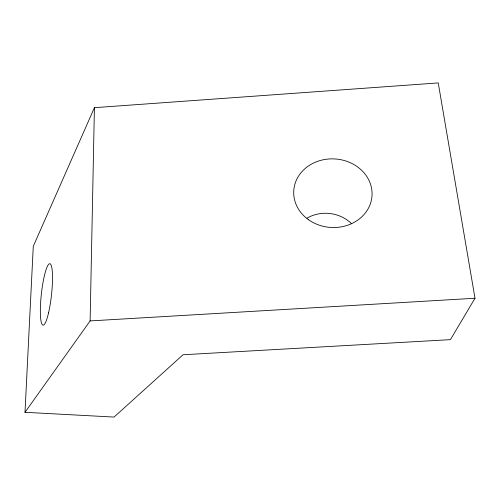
<?xml version="1.0" encoding="UTF-8"?>
<svg xmlns="http://www.w3.org/2000/svg" width="500" height="500" viewBox="0 0 500 500"><rect width="100%" height="100%" fill="white"/><g stroke="black" fill="none" stroke-linecap="round" stroke-linejoin="round"><path stroke-width="0.75" d="M25 412.3L90.119 320.919L94.419 107.675L438.237 82.925L475 298.25L450.425 339.65L183.038 354.756L114.05 417.075L25 412.3L33.281 246.287L94.419 107.675M90.119 320.919L475 298.25M307.031 218.119A34.65 31.125 5.4 0 1 351.594 223.744M308.356 219.6A39.219 34.319 3.8 0 0 371.625 199.013A39.219 34.319 3.8 0 0 318.675 160.981A39.219 34.319 3.8 0 0 308.356 219.6M48.55 312.863A30.906 5.088 -83.7 0 0 50.294 263.906A30.906 5.088 -83.7 0 0 40.431 306.475A30.906 5.088 -83.7 0 0 48.55 312.863"/></g></svg>
